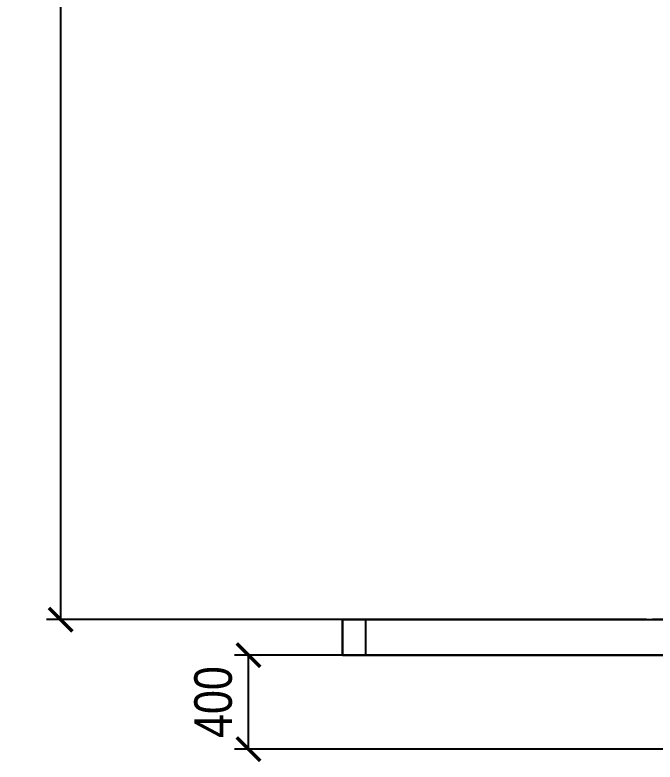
# Model space of a CAD drawing. Header units: millimetres. Extents: x -13 to 234, y -140 to 87.
# Drawn here: x -13.2 to 14.06, y 22.95 to 54.76 of the extents above; entities that cross this region are included whole.
import ezdxf

# ---------------------------------------------------------------- set-up
doc = ezdxf.new("R2010")
doc.units = ezdxf.units.MM
doc.linetypes.add('DASHED', pattern=[1.524, 1.27, -0.254])
for name, color, linetype in [('DIMS', 3, 'CONTINUOUS'), ('HIDDEN', 8, 'DASHED'), ('VISIBLE', 7, 'CONTINUOUS')]:
    doc.layers.add(name, color=color, linetype=linetype)
doc.styles.add('OpenSansCondensed-Light', font='OpenSansCondensed-Light.ttf')
doc.dimstyles.new('EZDXF', dxfattribs={"dimtxt": 0.25, "dimasz": 0.175, "dimexe": 0.375, "dimexo": 0.125, "dimgap": 0.1, "dimtad": 1, "dimlfac": 100, "dimzin": 12, "dimdsep": 46, "dimtxsty": 'OpenSansCondensed-Light', "dimblk": 'ARCHTICK', "dimcen": 2.5, "dimazin": 3, "dimtfac": 0.5, "dimtmove": 2, "dimatfit": 3})

# ---------------------------------------------------------------- blocks, each defined once
blk = doc.blocks.new('_ARCHTICK')
at = {"color": 0, "linetype": 'BYBLOCK', "const_width": 0.15}
blk.add_lwpolyline([(-0.5, -0.5), (0.5, 0.5)], dxfattribs=at)

msp = doc.modelspace()

# ---------------------------------------------------------------- linework, layer by layer
at = {"layer": 'HIDDEN'}
for points in [[(1.75, 29.01), (1.73413, 29.01), (1.71825, 29.01), (1.70238, 29.01), (1.68651, 29.01), (1.67063, 29.01), (1.65476, 29.01), (1.63889, 29.01), (1.62302, 29.01), (1.60714, 29.01), (1.59127, 29.01), (1.5754, 29.01), (1.55952, 29.01), (1.54365, 29.01), (1.52778, 29.01), (1.5119, 29.01), (1.49603, 29.01), (1.48016, 29.01), (1.46429, 29.01), (1.44841, 29.01), (1.43254, 29.01), (1.41667, 29.01), (1.40079, 29.01), (1.38492, 29.01), (1.36905, 29.01), (1.35317, 29.01), (1.3373, 29.01), (1.32143, 29.01), (1.30556, 29.01), (1.28968, 29.01), (1.27381, 29.01), (1.25794, 29.01), (1.24206, 29.01), (1.22619, 29.01), (1.21032, 29.01), (1.19444, 29.01), (1.17857, 29.01), (1.1627, 29.01), (1.14683, 29.01), (1.13095, 29.01), (1.11508, 29.01), (1.09921, 29.01), (1.08333, 29.01), (1.06746, 29.01), (1.05159, 29.01), (1.03571, 29.01), (1.01984, 29.01), (1.00397, 29.01), (0.9881, 29.01), (0.97222, 29.01), (0.95635, 29.01), (0.94048, 29.01), (0.9246, 29.01), (0.90873, 29.01), (0.89286, 29.01), (0.87698, 29.01), (0.86111, 29.01), (0.84524, 29.01), (0.82937, 29.01), (0.81349, 29.01), (0.79762, 29.01), (0.78175, 29.01), (0.76587, 29.01), (0.75, 29.01)], [(0.75, 27.5), (0.75, 29.01)], [(48.75, 29.01), (1.75, 29.01)], [(1.75, 27.5), (1.75, 29.01)], [(1.75, 27.5), (1.73413, 27.5), (1.71825, 27.5), (1.70238, 27.5), (1.68651, 27.5), (1.67063, 27.5), (1.65476, 27.5), (1.63889, 27.5), (1.62302, 27.5), (1.60714, 27.5), (1.59127, 27.5), (1.5754, 27.5), (1.55952, 27.5), (1.54365, 27.5), (1.52778, 27.5), (1.5119, 27.5), (1.49603, 27.5), (1.48016, 27.5), (1.46429, 27.5), (1.44841, 27.5), (1.43254, 27.5), (1.41667, 27.5), (1.40079, 27.5), (1.38492, 27.5), (1.36905, 27.5), (1.35317, 27.5), (1.3373, 27.5), (1.32143, 27.5), (1.30556, 27.5), (1.28968, 27.5), (1.27381, 27.5), (1.25794, 27.5), (1.24206, 27.5), (1.22619, 27.5), (1.21032, 27.5), (1.19444, 27.5), (1.17857, 27.5), (1.1627, 27.5), (1.14683, 27.5), (1.13095, 27.5), (1.11508, 27.5), (1.09921, 27.5), (1.08333, 27.5), (1.06746, 27.5), (1.05159, 27.5), (1.03571, 27.5), (1.01984, 27.5), (1.00397, 27.5), (0.9881, 27.5), (0.97222, 27.5), (0.95635, 27.5), (0.94048, 27.5), (0.9246, 27.5), (0.90873, 27.5), (0.89286, 27.5), (0.87698, 27.5), (0.86111, 27.5), (0.84524, 27.5), (0.82937, 27.5), (0.81349, 27.5), (0.79762, 27.5), (0.78175, 27.5), (0.76587, 27.5), (0.75, 27.5)], [(48.75, 27.5), (1.75, 27.5)]]:
    msp.add_lwpolyline(points, dxfattribs=at)
at = {"layer": 'VISIBLE'}
for points in [[(0.75, 29.01), (0.76587, 29.01), (0.78175, 29.01), (0.79762, 29.01), (0.81349, 29.01), (0.82937, 29.01), (0.84524, 29.01), (0.86111, 29.01), (0.87698, 29.01), (0.89286, 29.01), (0.90873, 29.01), (0.9246, 29.01), (0.94048, 29.01), (0.95635, 29.01), (0.97222, 29.01), (0.9881, 29.01), (1.00397, 29.01), (1.01984, 29.01), (1.03571, 29.01), (1.05159, 29.01), (1.06746, 29.01), (1.08333, 29.01), (1.09921, 29.01), (1.11508, 29.01), (1.13095, 29.01), (1.14683, 29.01), (1.1627, 29.01), (1.17857, 29.01), (1.19444, 29.01), (1.21032, 29.01), (1.22619, 29.01), (1.24206, 29.01), (1.25794, 29.01), (1.27381, 29.01), (1.28968, 29.01), (1.30556, 29.01), (1.32143, 29.01), (1.3373, 29.01), (1.35317, 29.01), (1.36905, 29.01), (1.38492, 29.01), (1.40079, 29.01), (1.41667, 29.01), (1.43254, 29.01), (1.44841, 29.01), (1.46429, 29.01), (1.48016, 29.01), (1.49603, 29.01), (1.5119, 29.01), (1.52778, 29.01), (1.54365, 29.01), (1.55952, 29.01), (1.5754, 29.01), (1.59127, 29.01), (1.60714, 29.01), (1.62302, 29.01), (1.63889, 29.01), (1.65476, 29.01), (1.67063, 29.01), (1.68651, 29.01), (1.70238, 29.01), (1.71825, 29.01), (1.73413, 29.01), (1.75, 29.01)], [(0.75, 27.5), (0.75, 29.01)], [(0.75, 29.01), (0.75, 27.5)], [(1.75, 29.01), (48.75, 29.01)], [(1.75, 27.5), (1.75, 29.01)], [(0.75, 27.5), (0.76587, 27.5), (0.78175, 27.5), (0.79762, 27.5), (0.81349, 27.5), (0.82937, 27.5), (0.84524, 27.5), (0.86111, 27.5), (0.87698, 27.5), (0.89286, 27.5), (0.90873, 27.5), (0.9246, 27.5), (0.94048, 27.5), (0.95635, 27.5), (0.97222, 27.5), (0.9881, 27.5), (1.00397, 27.5), (1.01984, 27.5), (1.03571, 27.5), (1.05159, 27.5), (1.06746, 27.5), (1.08333, 27.5), (1.09921, 27.5), (1.11508, 27.5), (1.13095, 27.5), (1.14683, 27.5), (1.1627, 27.5), (1.17857, 27.5), (1.19444, 27.5), (1.21032, 27.5), (1.22619, 27.5), (1.24206, 27.5), (1.25794, 27.5), (1.27381, 27.5), (1.28968, 27.5), (1.30556, 27.5), (1.32143, 27.5), (1.3373, 27.5), (1.35317, 27.5), (1.36905, 27.5), (1.38492, 27.5), (1.40079, 27.5), (1.41667, 27.5), (1.43254, 27.5), (1.44841, 27.5), (1.46429, 27.5), (1.48016, 27.5), (1.49603, 27.5), (1.5119, 27.5), (1.52778, 27.5), (1.54365, 27.5), (1.55952, 27.5), (1.5754, 27.5), (1.59127, 27.5), (1.60714, 27.5), (1.62302, 27.5), (1.63889, 27.5), (1.65476, 27.5), (1.67063, 27.5), (1.68651, 27.5), (1.70238, 27.5), (1.71825, 27.5), (1.73413, 27.5), (1.75, 27.5)], [(1.75, 27.5), (48.75, 27.5)]]:
    msp.add_lwpolyline(points, dxfattribs=at)

# ---------------------------------------------------------------- dimensions: what is measured, and where the dimension line sits
at = {"layer": 'DIMS'}
for base, p1, p2 in [((-11.25, 29.01), (14.09, 29.01), (14.09, 86.01)), ((-3.25, 23.5), (16.5, 23.5), (16.5, 27.5))]:
    msp.add_linear_dim(base=base, p1=p1, p2=p2, angle=90, dimstyle='EZDXF', override={"dimtxt": 1.6, "dimasz": 1, "dimexe": 0.6, "dimexo": 0.5, "dimdec": 2}, dxfattribs=at).render()

doc.saveas('drawing.dxf')
